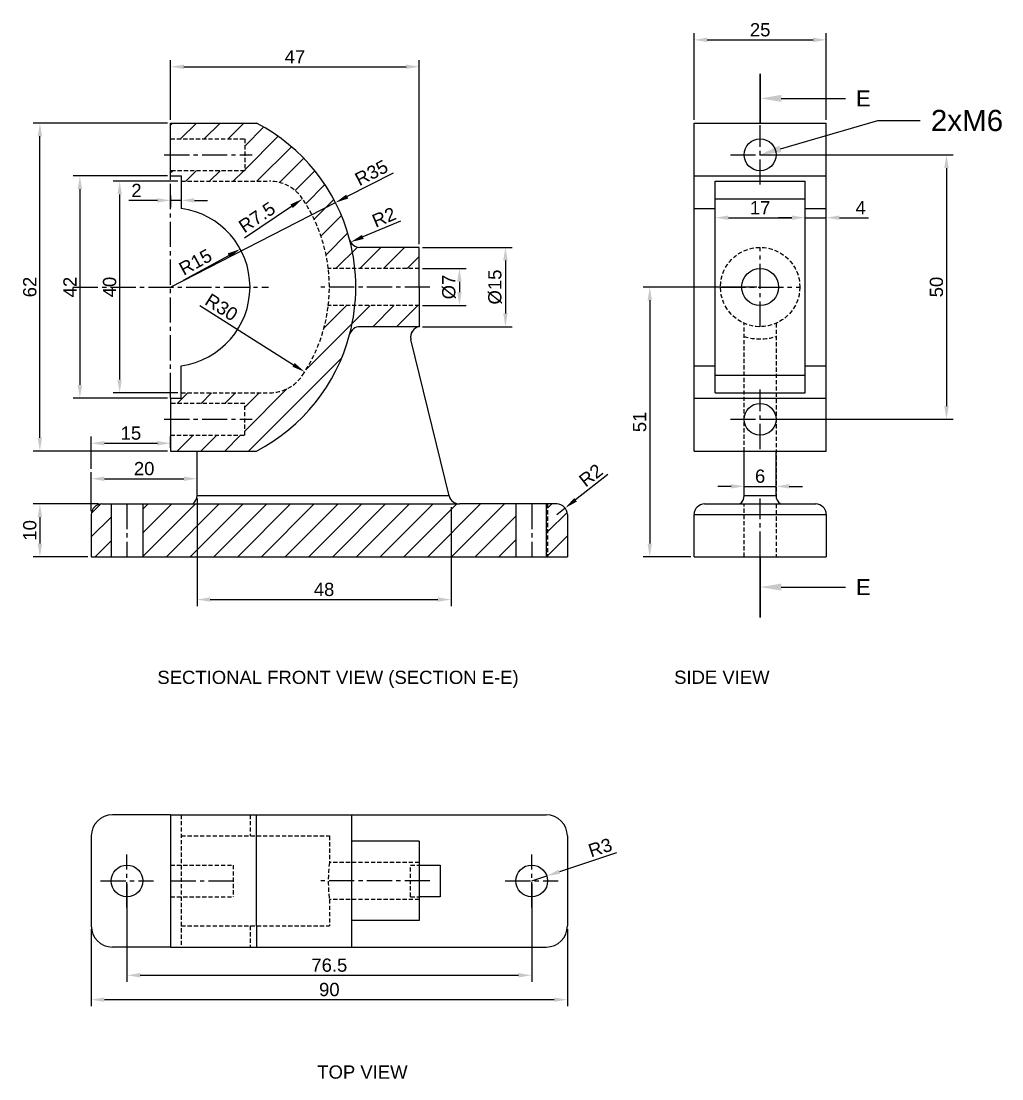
# Model space of a CAD drawing. Header units: millimetres. Extents: x 2282 to 2791, y 1362 to 1719.
# Drawn here: x 2291.2 to 2476.6, y 1362.4 to 1562.3 of the extents above; entities that cross this region are included whole.
import ezdxf
from ezdxf import colors
from ezdxf.entities.mleader import LeaderData, LeaderLine
from ezdxf.math import Vec2, Vec3

# ---------------------------------------------------------------- set-up
doc = ezdxf.new("R2010")
doc.units = ezdxf.units.MM
doc.header["$LTSCALE"] = 0.25
doc.linetypes.add('CENTER2', pattern=[28.575, 19.05, -3.175, 3.175, -3.175])
doc.linetypes.add('HIDDEN2', pattern=[4.7625, 3.175, -1.5875])
doc.styles.get("Standard").update_dxf_attribs({"font": 'arial.ttf'})
doc.dimstyles.new('ISO-25', dxfattribs={"dimtxt": 2.5, "dimasz": 2.5, "dimexe": 1.25, "dimexo": 0.625, "dimtad": 1, "dimdsep": 46, "dimtxsty": 'Standard', "dimcen": 2.5, "dimclrd": 3, "dimclre": 3, "dimclrt": 3, "dimadec": 0, "dimazin": 0, "dimtfac": 1, "dimtmove": 0, "dimatfit": 3, "dimfxl": 1, "dimarcsym": 0})

# ---------------------------------------------------------------- blocks, each defined once
blk = doc.blocks.new('*D35')
at = {"color": 3, "lineweight": -2, "transparency": 16777216}
for p, q in [((2324.46, 1472.08), (2324.46, 1451.72)), ((2372.46, 1470.42), (2372.46, 1451.72)), ((2326.96, 1452.97), (2369.96, 1452.97))]:
    blk.add_line(p, q, dxfattribs=at)
at = {"color": 3, "transparency": 16777216}
for points in [[(2326.96, 1453.39), (2326.96, 1452.55), (2324.46, 1452.97)], [(2369.96, 1453.39), (2369.96, 1452.55), (2372.46, 1452.97)]]:
    blk.add_solid(points, dxfattribs=at)
at = {"layer": 'Defpoints', "color": 0, "transparency": 16777216}
for p in [(2324.46, 1472.71), (2372.46, 1471.05), (2372.46, 1452.97)]:
    blk.add_point(p, dxfattribs=at)
at = {"color": 3, "transparency": 16777216, "insert": (2348.46, 1454.87), "char_height": 2.5, "attachment_point": 5}
blk.add_mtext('48', dxfattribs=at)
blk = doc.blocks.new('*D36')
at = {"color": 3, "lineweight": -2, "transparency": 16777216}
for p, q in [((2318.84, 1543.05), (2293.5, 1543.05)), ((2294.75, 1483.55), (2294.75, 1540.55)), ((2318.84, 1481.05), (2293.5, 1481.05))]:
    blk.add_line(p, q, dxfattribs=at)
at = {"color": 3, "transparency": 16777216}
for points in [[(2294.33, 1540.55), (2295.17, 1540.55), (2294.75, 1543.05)], [(2294.33, 1483.55), (2295.17, 1483.55), (2294.75, 1481.05)]]:
    blk.add_solid(points, dxfattribs=at)
at = {"layer": 'Defpoints', "color": 0, "transparency": 16777216}
for p in [(2294.75, 1543.05), (2319.46, 1543.05), (2319.46, 1481.05)]:
    blk.add_point(p, dxfattribs=at)
at = {"color": 3, "transparency": 16777216, "insert": (2292.85, 1512.05), "char_height": 2.5, "attachment_point": 5, "rotation": 90}
blk.add_mtext('62', dxfattribs=at)
blk = doc.blocks.new('*D37')
at = {"color": 3, "lineweight": -2, "transparency": 16777216}
for p, q in [((2318.84, 1533.05), (2301.06, 1533.05)), ((2302.31, 1530.55), (2302.31, 1493.55)), ((2318.84, 1491.05), (2301.06, 1491.05))]:
    blk.add_line(p, q, dxfattribs=at)
at = {"color": 3, "transparency": 16777216}
for points in [[(2301.89, 1530.55), (2302.73, 1530.55), (2302.31, 1533.05)], [(2301.89, 1493.55), (2302.73, 1493.55), (2302.31, 1491.05)]]:
    blk.add_solid(points, dxfattribs=at)
at = {"layer": 'Defpoints', "color": 0, "transparency": 16777216}
for p in [(2319.46, 1533.05), (2302.31, 1491.05), (2319.46, 1491.05)]:
    blk.add_point(p, dxfattribs=at)
at = {"color": 3, "transparency": 16777216, "insert": (2300.43, 1512.05), "char_height": 2.5, "attachment_point": 5, "rotation": 90}
blk.add_mtext('42', dxfattribs=at)
blk = doc.blocks.new('*D38')
at = {"color": 3, "lineweight": -2, "transparency": 16777216}
for p, q in [((2320.84, 1532.05), (2308.58, 1532.05)), ((2309.83, 1494.55), (2309.83, 1529.55)), ((2320.84, 1492.05), (2308.58, 1492.05))]:
    blk.add_line(p, q, dxfattribs=at)
at = {"color": 3, "transparency": 16777216}
for points in [[(2309.41, 1529.55), (2310.24, 1529.55), (2309.83, 1532.05)], [(2309.41, 1494.55), (2310.24, 1494.55), (2309.83, 1492.05)]]:
    blk.add_solid(points, dxfattribs=at)
at = {"layer": 'Defpoints', "color": 0, "transparency": 16777216}
for p in [(2309.83, 1532.05), (2321.46, 1532.05), (2321.46, 1492.05)]:
    blk.add_point(p, dxfattribs=at)
at = {"color": 3, "transparency": 16777216, "insert": (2307.93, 1512.05), "char_height": 2.5, "attachment_point": 5, "rotation": 90}
blk.add_mtext('40', dxfattribs=at)
blk = doc.blocks.new('*D39')
at = {"color": 3, "lineweight": -2, "transparency": 16777216}
for p, q in [((2316.96, 1528.43), (2311.56, 1528.43)), ((2319.46, 1529.36), (2319.46, 1527.18)), ((2321.46, 1528.43), (2319.46, 1528.43)), ((2321.46, 1529.36), (2321.46, 1527.18)), ((2323.96, 1528.43), (2326.46, 1528.43))]:
    blk.add_line(p, q, dxfattribs=at)
at = {"color": 3, "transparency": 16777216}
for points in [[(2316.96, 1528.85), (2316.96, 1528.02), (2319.46, 1528.43)], [(2323.96, 1528.85), (2323.96, 1528.02), (2321.46, 1528.43)]]:
    blk.add_solid(points, dxfattribs=at)
at = {"layer": 'Defpoints', "color": 0, "transparency": 16777216}
for p in [(2319.46, 1529.98), (2321.46, 1529.98), (2319.46, 1528.43)]:
    blk.add_point(p, dxfattribs=at)
at = {"color": 3, "transparency": 16777216, "insert": (2313.01, 1530.31), "char_height": 2.5, "attachment_point": 5}
blk.add_mtext('2', dxfattribs=at)
blk = doc.blocks.new('*D40')
at = {"color": 3, "lineweight": -2, "transparency": 16777216}
blk.add_line((2321.89, 1513.37), (2330.44, 1518.03), dxfattribs=at)
at = {"color": 3, "transparency": 16777216}
blk.add_solid([(2330.24, 1518.4), (2330.64, 1517.67), (2332.63, 1519.23)], dxfattribs=at)
at = {"layer": 'Defpoints', "color": 0, "transparency": 16777216}
for p in [(2332.63, 1519.23), (2319.46, 1512.05)]:
    blk.add_point(p, dxfattribs=at)
at = {"color": 3, "transparency": 16777216, "insert": (2324.15, 1516.77), "char_height": 2.5, "attachment_point": 5, "rotation": 28.6029}
blk.add_mtext('R15', dxfattribs=at)
blk = doc.blocks.new('*D41')
at = {"color": 3, "lineweight": -2, "transparency": 16777216}
blk.add_line((2325, 1508.54), (2342.7, 1497.34), dxfattribs=at)
at = {"color": 3, "transparency": 16777216}
blk.add_solid([(2342.92, 1497.69), (2342.48, 1496.99), (2344.81, 1496)], dxfattribs=at)
at = {"layer": 'Defpoints', "color": 0, "transparency": 16777216}
for p in [(2319.46, 1512.05), (2344.81, 1496)]:
    blk.add_point(p, dxfattribs=at)
at = {"color": 3, "transparency": 16777216, "insert": (2329.07, 1508.22), "char_height": 2.5, "attachment_point": 5, "rotation": 327.6612}
blk.add_mtext('R30', dxfattribs=at)
blk = doc.blocks.new('*D42')
at = {"color": 3, "lineweight": -2, "transparency": 16777216}
blk.add_line((2333.42, 1521.37), (2342.33, 1527.33), dxfattribs=at)
at = {"color": 3, "transparency": 16777216}
blk.add_solid([(2342.1, 1527.67), (2342.56, 1526.98), (2344.41, 1528.72)], dxfattribs=at)
at = {"layer": 'Defpoints', "color": 0, "transparency": 16777216}
for p in [(2344.41, 1528.72), (2338.17, 1524.55)]:
    blk.add_point(p, dxfattribs=at)
at = {"color": 3, "transparency": 16777216, "insert": (2335.78, 1525.23), "char_height": 2.5, "attachment_point": 5, "rotation": 33.7601}
blk.add_mtext('R7.5', dxfattribs=at)
blk = doc.blocks.new('*D43')
at = {"color": 3, "lineweight": -2, "transparency": 16777216}
for p, q in [((2361.51, 1533.6), (2352.84, 1529.15)), ((2319.46, 1512.05), (2350.61, 1528.01))]:
    blk.add_line(p, q, dxfattribs=at)
at = {"color": 3, "transparency": 16777216}
blk.add_solid([(2352.65, 1529.52), (2353.03, 1528.78), (2350.61, 1528.01)], dxfattribs=at)
at = {"layer": 'Defpoints', "color": 0, "transparency": 16777216}
for p in [(2350.61, 1528.01), (2319.46, 1512.05)]:
    blk.add_point(p, dxfattribs=at)
at = {"color": 3, "transparency": 16777216, "insert": (2357.42, 1533.64), "char_height": 2.5, "attachment_point": 5, "rotation": 27.135}
blk.add_mtext('R35', dxfattribs=at)
blk = doc.blocks.new('*D44')
at = {"color": 3, "lineweight": -2, "transparency": 16777216}
blk.add_line((2362.94, 1524.53), (2355.8, 1521.52), dxfattribs=at)
at = {"color": 3, "transparency": 16777216}
blk.add_solid([(2355.63, 1521.91), (2355.96, 1521.14), (2353.49, 1520.55)], dxfattribs=at)
at = {"layer": 'Defpoints', "color": 0, "transparency": 16777216}
for p in [(2353.49, 1520.55), (2355.33, 1521.33)]:
    blk.add_point(p, dxfattribs=at)
at = {"color": 3, "transparency": 16777216, "insert": (2359.79, 1525.25), "char_height": 2.5, "attachment_point": 5, "rotation": 22.8487}
blk.add_mtext('R2', dxfattribs=at)
blk = doc.blocks.new('*D47')
at = {"color": 3, "lineweight": -2, "transparency": 16777216}
for p, q in [((2304.46, 1469.67), (2304.46, 1477.06)), ((2306.96, 1475.81), (2321.96, 1475.81)), ((2324.46, 1473.29), (2324.46, 1477.06))]:
    blk.add_line(p, q, dxfattribs=at)
at = {"color": 3, "transparency": 16777216}
for points in [[(2306.96, 1476.22), (2306.96, 1475.39), (2304.46, 1475.81)], [(2321.96, 1476.22), (2321.96, 1475.39), (2324.46, 1475.81)]]:
    blk.add_solid(points, dxfattribs=at)
at = {"layer": 'Defpoints', "color": 0, "transparency": 16777216}
for p in [(2324.46, 1475.81), (2324.46, 1472.67), (2304.46, 1469.05)]:
    blk.add_point(p, dxfattribs=at)
at = {"color": 3, "transparency": 16777216, "insert": (2314.46, 1477.71), "char_height": 2.5, "attachment_point": 5}
blk.add_mtext('20', dxfattribs=at)
blk = doc.blocks.new('*D48')
at = {"color": 3, "lineweight": -2, "transparency": 16777216}
for p, q in [((2304.46, 1477.68), (2304.46, 1483.77)), ((2319.46, 1481.67), (2319.46, 1483.77)), ((2306.96, 1482.52), (2316.96, 1482.52))]:
    blk.add_line(p, q, dxfattribs=at)
at = {"color": 3, "transparency": 16777216}
for points in [[(2306.96, 1482.94), (2306.96, 1482.1), (2304.46, 1482.52)], [(2316.96, 1482.94), (2316.96, 1482.1), (2319.46, 1482.52)]]:
    blk.add_solid(points, dxfattribs=at)
at = {"layer": 'Defpoints', "color": 0, "transparency": 16777216}
for p in [(2319.46, 1482.52), (2319.46, 1481.05), (2304.46, 1477.06)]:
    blk.add_point(p, dxfattribs=at)
at = {"color": 3, "transparency": 16777216, "insert": (2311.96, 1484.42), "char_height": 2.5, "attachment_point": 5}
blk.add_mtext('15', dxfattribs=at)
blk = doc.blocks.new('*D49')
at = {"color": 3, "lineweight": -2, "transparency": 16777216}
for p, q in [((2425.39, 1474.37), (2422.89, 1474.37)), ((2427.89, 1475), (2427.89, 1475.62)), ((2427.89, 1474.37), (2433.89, 1474.37)), ((2433.89, 1475), (2433.89, 1475.62)), ((2436.39, 1474.37), (2438.89, 1474.37))]:
    blk.add_line(p, q, dxfattribs=at)
at = {"color": 3, "transparency": 16777216}
for points in [[(2425.39, 1474.79), (2425.39, 1473.96), (2427.89, 1474.37)], [(2436.39, 1474.79), (2436.39, 1473.96), (2433.89, 1474.37)]]:
    blk.add_solid(points, dxfattribs=at)
at = {"layer": 'Defpoints', "color": 0, "transparency": 16777216}
for p in [(2427.89, 1474.37), (2433.89, 1474.37), (2433.89, 1474.37)]:
    blk.add_point(p, dxfattribs=at)
at = {"color": 3, "transparency": 16777216, "insert": (2430.89, 1476.28), "char_height": 2.5, "attachment_point": 5}
blk.add_mtext('6', dxfattribs=at)
blk = doc.blocks.new('*D50')
at = {"color": 3, "lineweight": -2, "transparency": 16777216}
for p, q in [((2431.52, 1537.05), (2467.37, 1537.05)), ((2466.12, 1534.55), (2466.12, 1489.55)), ((2431.52, 1487.05), (2467.37, 1487.05))]:
    blk.add_line(p, q, dxfattribs=at)
at = {"color": 3, "transparency": 16777216}
for points in [[(2465.7, 1534.55), (2466.53, 1534.55), (2466.12, 1537.05)], [(2465.7, 1489.55), (2466.53, 1489.55), (2466.12, 1487.05)]]:
    blk.add_solid(points, dxfattribs=at)
at = {"layer": 'Defpoints', "color": 0, "transparency": 16777216}
for p in [(2430.89, 1537.05), (2430.89, 1487.05), (2466.12, 1487.05)]:
    blk.add_point(p, dxfattribs=at)
at = {"color": 3, "transparency": 16777216, "insert": (2464.22, 1512.05), "char_height": 2.5, "attachment_point": 5, "rotation": 90}
blk.add_mtext('50', dxfattribs=at)
blk = doc.blocks.new('*D51')
at = {"color": 3, "lineweight": -2, "transparency": 16777216}
for p, q in [((2305.84, 1471.05), (2293.5, 1471.05)), ((2294.75, 1468.55), (2294.75, 1463.55)), ((2303.84, 1461.05), (2293.5, 1461.05))]:
    blk.add_line(p, q, dxfattribs=at)
at = {"color": 3, "transparency": 16777216}
for points in [[(2294.33, 1468.55), (2295.17, 1468.55), (2294.75, 1471.05)], [(2294.33, 1463.55), (2295.17, 1463.55), (2294.75, 1461.05)]]:
    blk.add_solid(points, dxfattribs=at)
at = {"layer": 'Defpoints', "color": 0, "transparency": 16777216}
for p in [(2306.46, 1471.05), (2294.75, 1461.05), (2304.46, 1461.05)]:
    blk.add_point(p, dxfattribs=at)
at = {"color": 3, "transparency": 16777216, "insert": (2292.85, 1466.05), "char_height": 2.5, "attachment_point": 5, "rotation": 90}
blk.add_mtext('10', dxfattribs=at)
blk = doc.blocks.new('*D52')
at = {"color": 3, "lineweight": -2, "transparency": 16777216}
for p, q in [((2402.11, 1476.6), (2396.01, 1471.82)), ((2392.46, 1469.05), (2394.04, 1470.28))]:
    blk.add_line(p, q, dxfattribs=at)
at = {"color": 3, "transparency": 16777216}
blk.add_solid([(2395.75, 1472.15), (2396.26, 1471.5), (2394.04, 1470.28)], dxfattribs=at)
at = {"layer": 'Defpoints', "color": 0, "transparency": 16777216}
for p in [(2394.04, 1470.28), (2392.46, 1469.05)]:
    blk.add_point(p, dxfattribs=at)
at = {"color": 3, "transparency": 16777216, "insert": (2398.89, 1476.46), "char_height": 2.5, "attachment_point": 5, "rotation": 38.0586}
blk.add_mtext('R2', dxfattribs=at)
blk = doc.blocks.new('*D53')
at = {"color": 3, "lineweight": -2, "transparency": 16777216}
for p, q in [((2430.27, 1512.05), (2408.78, 1512.05)), ((2410.03, 1509.55), (2410.03, 1463.55)), ((2417.77, 1461.05), (2408.78, 1461.05))]:
    blk.add_line(p, q, dxfattribs=at)
at = {"color": 3, "transparency": 16777216}
for points in [[(2409.61, 1509.55), (2410.44, 1509.55), (2410.03, 1512.05)], [(2409.61, 1463.55), (2410.44, 1463.55), (2410.03, 1461.05)]]:
    blk.add_solid(points, dxfattribs=at)
at = {"layer": 'Defpoints', "color": 0, "transparency": 16777216}
for p in [(2430.89, 1512.05), (2410.03, 1461.05), (2418.39, 1461.05)]:
    blk.add_point(p, dxfattribs=at)
at = {"color": 3, "transparency": 16777216, "insert": (2408.13, 1486.55), "char_height": 2.5, "attachment_point": 5, "rotation": 90}
blk.add_mtext('51', dxfattribs=at)
blk = doc.blocks.new('*D54')
at = {"color": 3, "lineweight": -2, "transparency": 16777216}
for p, q in [((2367.09, 1515.55), (2375.3, 1515.55)), ((2374.05, 1513.05), (2374.05, 1511.05)), ((2367.09, 1508.55), (2375.3, 1508.55))]:
    blk.add_line(p, q, dxfattribs=at)
at = {"color": 3, "transparency": 16777216}
for points in [[(2373.63, 1513.05), (2374.46, 1513.05), (2374.05, 1515.55)], [(2373.63, 1511.05), (2374.46, 1511.05), (2374.05, 1508.55)]]:
    blk.add_solid(points, dxfattribs=at)
at = {"layer": 'Defpoints', "color": 0, "transparency": 16777216}
for p in [(2366.46, 1515.55), (2366.46, 1508.55), (2374.05, 1508.55)]:
    blk.add_point(p, dxfattribs=at)
at = {"color": 3, "transparency": 16777216, "insert": (2372.08, 1512.05), "char_height": 2.5, "attachment_point": 5, "rotation": 90}
blk.add_mtext('%%C7', dxfattribs=at)
blk = doc.blocks.new('*D55')
at = {"color": 3, "lineweight": -2, "transparency": 16777216}
for p, q in [((2367.09, 1519.55), (2384, 1519.55)), ((2382.75, 1517.05), (2382.75, 1507.05)), ((2367.1, 1504.55), (2384, 1504.55))]:
    blk.add_line(p, q, dxfattribs=at)
at = {"color": 3, "transparency": 16777216}
for points in [[(2382.33, 1517.05), (2383.17, 1517.05), (2382.75, 1519.55)], [(2382.33, 1507.05), (2383.17, 1507.05), (2382.75, 1504.55)]]:
    blk.add_solid(points, dxfattribs=at)
at = {"layer": 'Defpoints', "color": 0, "transparency": 16777216}
for p in [(2366.46, 1519.55), (2366.47, 1504.55), (2382.75, 1504.55)]:
    blk.add_point(p, dxfattribs=at)
at = {"color": 3, "transparency": 16777216, "insert": (2380.78, 1512.05), "char_height": 2.5, "attachment_point": 5, "rotation": 90}
blk.add_mtext('%%C15', dxfattribs=at)
blk = doc.blocks.new('*D56')
at = {"color": 3, "lineweight": -2, "transparency": 16777216}
for p, q in [((2422.39, 1525.3), (2422.39, 1526.41)), ((2439.39, 1525.3), (2439.39, 1526.41)), ((2424.89, 1525.16), (2436.89, 1525.16))]:
    blk.add_line(p, q, dxfattribs=at)
at = {"color": 3, "transparency": 16777216}
for points in [[(2424.89, 1525.58), (2424.89, 1524.74), (2422.39, 1525.16)], [(2436.89, 1525.58), (2436.89, 1524.74), (2439.39, 1525.16)]]:
    blk.add_solid(points, dxfattribs=at)
at = {"layer": 'Defpoints', "color": 0, "transparency": 16777216}
for p in [(2422.39, 1524.68), (2439.39, 1525.16), (2439.39, 1524.68)]:
    blk.add_point(p, dxfattribs=at)
at = {"color": 3, "transparency": 16777216, "insert": (2430.89, 1527.04), "char_height": 2.5, "attachment_point": 5}
blk.add_mtext('17', dxfattribs=at)
blk = doc.blocks.new('*D58')
at = {"color": 3, "lineweight": -2, "transparency": 16777216}
for p, q in [((2439.39, 1525.79), (2439.39, 1526.41)), ((2443.39, 1525.79), (2443.39, 1526.41)), ((2436.89, 1525.16), (2434.39, 1525.16)), ((2439.39, 1525.16), (2443.39, 1525.16)), ((2445.89, 1525.16), (2451.37, 1525.16))]:
    blk.add_line(p, q, dxfattribs=at)
at = {"color": 3, "transparency": 16777216}
for points in [[(2436.89, 1525.58), (2436.89, 1524.74), (2439.39, 1525.16)], [(2445.89, 1525.58), (2445.89, 1524.74), (2443.39, 1525.16)]]:
    blk.add_solid(points, dxfattribs=at)
at = {"layer": 'Defpoints', "color": 0, "transparency": 16777216}
for p in [(2439.39, 1525.16), (2443.39, 1525.16), (2443.39, 1525.16)]:
    blk.add_point(p, dxfattribs=at)
at = {"color": 3, "transparency": 16777216, "insert": (2449.88, 1527.04), "char_height": 2.5, "attachment_point": 5}
blk.add_mtext('4', dxfattribs=at)
blk = doc.blocks.new('*D59')
at = {"color": 3, "lineweight": -2, "transparency": 16777216}
for p, q in [((2418.39, 1543.67), (2418.39, 1560.02)), ((2443.39, 1543.67), (2443.39, 1560.02)), ((2420.89, 1558.77), (2440.89, 1558.77))]:
    blk.add_line(p, q, dxfattribs=at)
at = {"color": 3, "transparency": 16777216}
for points in [[(2420.89, 1559.19), (2420.89, 1558.36), (2418.39, 1558.77)], [(2440.89, 1559.19), (2440.89, 1558.36), (2443.39, 1558.77)]]:
    blk.add_solid(points, dxfattribs=at)
at = {"layer": 'Defpoints', "color": 0, "transparency": 16777216}
for p in [(2443.39, 1558.77), (2418.39, 1543.05), (2443.39, 1543.05)]:
    blk.add_point(p, dxfattribs=at)
at = {"color": 3, "transparency": 16777216, "insert": (2430.89, 1560.67), "char_height": 2.5, "attachment_point": 5}
blk.add_mtext('25', dxfattribs=at)
blk = doc.blocks.new('*D60')
at = {"color": 3, "lineweight": -2, "transparency": 16777216}
for p, q in [((2319.46, 1543.67), (2319.46, 1554.94)), ((2321.96, 1553.69), (2363.96, 1553.69)), ((2366.46, 1520.17), (2366.46, 1554.94))]:
    blk.add_line(p, q, dxfattribs=at)
at = {"color": 3, "transparency": 16777216}
for points in [[(2321.96, 1554.11), (2321.96, 1553.28), (2319.46, 1553.69)], [(2363.96, 1554.11), (2363.96, 1553.28), (2366.46, 1553.69)]]:
    blk.add_solid(points, dxfattribs=at)
at = {"layer": 'Defpoints', "color": 0, "transparency": 16777216}
for p in [(2366.46, 1553.69), (2319.46, 1543.05), (2366.46, 1519.55)]:
    blk.add_point(p, dxfattribs=at)
at = {"color": 3, "transparency": 16777216, "insert": (2342.96, 1555.57), "char_height": 2.5, "attachment_point": 5}
blk.add_mtext('47', dxfattribs=at)
blk = doc.blocks.new('*D61')
at = {"color": 3, "lineweight": -2, "transparency": 16777216}
for p, q in [((2403.76, 1405.09), (2392.94, 1401.5)), ((2387.71, 1399.77), (2390.56, 1400.72))]:
    blk.add_line(p, q, dxfattribs=at)
at = {"color": 3, "transparency": 16777216}
blk.add_solid([(2392.8, 1401.9), (2393.07, 1401.11), (2390.56, 1400.72)], dxfattribs=at)
at = {"layer": 'Defpoints', "color": 0, "transparency": 16777216}
for p in [(2387.71, 1399.77), (2390.56, 1400.72)]:
    blk.add_point(p, dxfattribs=at)
at = {"color": 3, "transparency": 16777216, "insert": (2400.66, 1406.07), "char_height": 2.5, "attachment_point": 5, "rotation": 18.3329}
blk.add_mtext('R3', dxfattribs=at)
blk = doc.blocks.new('*D62')
at = {"color": 3, "lineweight": -2, "transparency": 16777216}
for p, q in [((2304.46, 1390.65), (2304.46, 1376.08)), ((2394.46, 1390.65), (2394.46, 1376.08)), ((2306.96, 1377.33), (2391.96, 1377.33))]:
    blk.add_line(p, q, dxfattribs=at)
at = {"color": 3, "transparency": 16777216}
for points in [[(2306.96, 1377.74), (2306.96, 1376.91), (2304.46, 1377.33)], [(2391.96, 1377.74), (2391.96, 1376.91), (2394.46, 1377.33)]]:
    blk.add_solid(points, dxfattribs=at)
at = {"layer": 'Defpoints', "color": 0, "transparency": 16777216}
for p in [(2304.46, 1391.27), (2394.46, 1391.27), (2394.46, 1377.33)]:
    blk.add_point(p, dxfattribs=at)
at = {"color": 3, "transparency": 16777216, "insert": (2349.46, 1379.23), "char_height": 2.5, "attachment_point": 5}
blk.add_mtext('90', dxfattribs=at)
blk = doc.blocks.new('*D63')
at = {"color": 3, "lineweight": -2, "transparency": 16777216}
for p, q in [((2311.21, 1399.15), (2311.21, 1380.69)), ((2387.71, 1399.15), (2387.71, 1380.69)), ((2313.71, 1381.94), (2385.21, 1381.94))]:
    blk.add_line(p, q, dxfattribs=at)
at = {"color": 3, "transparency": 16777216}
for points in [[(2313.71, 1382.36), (2313.71, 1381.52), (2311.21, 1381.94)], [(2385.21, 1382.36), (2385.21, 1381.52), (2387.71, 1381.94)]]:
    blk.add_solid(points, dxfattribs=at)
at = {"layer": 'Defpoints', "color": 0, "transparency": 16777216}
for p in [(2311.21, 1399.77), (2387.71, 1399.77), (2387.71, 1381.94)]:
    blk.add_point(p, dxfattribs=at)
at = {"color": 3, "transparency": 16777216, "insert": (2349.46, 1383.84), "char_height": 2.5, "attachment_point": 5}
blk.add_mtext('76.5', dxfattribs=at)

msp = doc.modelspace()

# ---------------------------------------------------------------- hatches: boundary and pattern name
h = msp.add_hatch()
h.set_pattern_fill('ANSI31', color=3)
h.paths.add_polyline_path([(2335.713, 1543.049), (2319.465, 1543.049), (2319.465, 1540.049), (2333.465, 1540.049), (2333.465, 1534.049), (2319.465, 1534.049), (2319.465, 1533.049), (2321.465, 1533.049), (2321.465, 1532.049), (2338.173, 1532.049, -0.2504917), (2344.409, 1528.716, -0.1185756), (2349.26, 1515.549), (2354.289, 1515.549, 0.0398955), (2353.291, 1521.036, 0.2101035)])
h.paths.add_polyline_path([(2366.465, 1519.549), (2355.224, 1519.549, -0.3400495), (2353.291, 1521.036, -0.0398955), (2354.289, 1515.549), (2366.465, 1515.549)])
h.paths.add_polyline_path([(2366.465, 1508.549), (2354.289, 1508.549, -0.0398955), (2353.291, 1503.063, -0.3400495), (2355.224, 1504.549), (2366.473, 1504.549, -0.0222443), (2366.465, 1504.727)])
h.paths.add_polyline_path([(2354.289, 1508.549), (2349.26, 1508.549, -0.1185756), (2344.409, 1495.382, -0.2504917), (2338.173, 1492.049), (2321.465, 1492.049), (2321.465, 1491.049), (2319.465, 1491.049), (2319.465, 1490.049), (2333.465, 1490.049), (2333.465, 1484.049), (2319.465, 1484.049), (2319.465, 1481.049), (2335.713, 1481.049, 0.2101035), (2353.291, 1503.063, 0.0398955)])
h = msp.add_hatch()
h.set_pattern_fill('ANSI31', color=3)
h.paths.add_polyline_path([(2308.215, 1471.049), (2306.465, 1471.049, 0.4142136), (2304.465, 1469.049), (2304.465, 1461.049), (2308.215, 1461.049)])
h.paths.add_polyline_path([(2384.715, 1471.049), (2371.76, 1471.049), (2323.643, 1471.049), (2314.215, 1471.049), (2314.215, 1461.049), (2384.715, 1461.049)])
h.paths.add_polyline_path([(2394.465, 1469.049, 0.4142136), (2392.465, 1471.049), (2390.715, 1471.049), (2390.715, 1461.049), (2394.465, 1461.049)])

# ---------------------------------------------------------------- linework, layer by layer
at = {"color": 6, "lineweight": 30}
for p, q in [((2430.892, 1543.049), (2430.892, 1552.376)), ((2430.892, 1461.049), (2430.892, 1449.598))]:
    msp.add_line(p, q, dxfattribs=at)
for p, q in [((2319.465, 1543.049), (2335.713, 1543.049)), ((2319.465, 1533.049), (2319.465, 1543.049)), ((2418.392, 1543.049), (2443.392, 1543.049)), ((2418.392, 1481.049), (2418.392, 1543.049)), ((2443.392, 1481.049), (2443.392, 1543.049)), ((2319.465, 1533.049), (2321.465, 1533.049)), ((2321.465, 1533.049), (2321.465, 1526.915)), ((2418.392, 1533.049), (2443.392, 1533.049)), ((2422.392, 1532.049), (2439.392, 1532.049)), ((2422.392, 1492.049), (2422.392, 1532.049)), ((2439.392, 1492.049), (2439.392, 1532.049)), ((2422.392, 1528.716), (2439.392, 1528.716)), ((2418.392, 1526.915), (2422.392, 1526.915)), ((2439.392, 1526.915), (2443.392, 1526.915)), ((2366.465, 1519.549), (2355.224, 1519.549)), ((2366.465, 1512.049), (2366.465, 1519.549)), ((2366.465, 1512.049), (2366.465, 1504.727)), ((2366.465, 1504.549), (2355.224, 1504.549)), ((2372.092, 1472.574), (2364.875, 1502.106)), ((2321.465, 1491.049), (2321.465, 1497.183)), ((2418.392, 1497.183), (2422.392, 1497.183)), ((2439.392, 1497.183), (2443.392, 1497.183)), ((2422.392, 1495.382), (2439.392, 1495.382)), ((2422.392, 1492.049), (2439.392, 1492.049)), ((2319.465, 1491.049), (2321.465, 1491.049)), ((2319.465, 1491.049), (2319.465, 1481.049)), ((2418.392, 1491.049), (2443.392, 1491.049)), ((2319.465, 1481.049), (2335.713, 1481.049)), ((2324.465, 1472.665), (2324.465, 1481.049)), ((2418.392, 1481.049), (2443.392, 1481.049)), ((2427.892, 1472.665), (2427.892, 1481.049)), ((2433.892, 1472.665), (2433.892, 1481.049)), ((2324.465, 1472.665), (2372.07, 1472.665)), ((2427.892, 1472.665), (2433.892, 1472.665)), ((2306.465, 1471.049), (2323.643, 1471.049)), ((2323.643, 1471.049), (2374.035, 1471.049)), ((2392.465, 1471.049), (2374.035, 1471.049)), ((2420.392, 1471.049), (2441.392, 1471.049)), ((2304.465, 1469.049), (2304.465, 1461.049)), ((2394.465, 1469.049), (2394.465, 1461.049)), ((2418.392, 1461.049), (2418.392, 1469.049)), ((2418.392, 1469.049), (2443.392, 1469.049)), ((2443.392, 1469.049), (2443.392, 1461.049)), ((2304.465, 1461.049), (2394.465, 1461.049)), ((2324.465, 1461.049), (2372.465, 1461.049)), ((2418.392, 1461.049), (2443.392, 1461.049)), ((2319.465, 1412.274), (2308.465, 1412.274)), ((2319.465, 1412.274), (2319.465, 1387.274)), ((2319.465, 1412.274), (2366.465, 1412.274)), ((2335.713, 1408.274), (2335.713, 1412.274)), ((2353.652, 1412.274), (2353.652, 1387.274)), ((2366.465, 1412.274), (2390.465, 1412.274)), ((2304.465, 1408.274), (2304.465, 1391.274)), ((2335.713, 1391.274), (2335.713, 1408.274)), ((2394.465, 1408.274), (2394.465, 1391.274)), ((2366.465, 1407.274), (2353.652, 1407.274)), ((2366.465, 1407.274), (2366.465, 1392.274)), ((2366.465, 1402.774), (2370.433, 1402.774)), ((2370.433, 1402.774), (2370.433, 1396.774)), ((2370.433, 1396.774), (2366.465, 1396.774)), ((2366.465, 1392.274), (2353.652, 1392.274)), ((2335.713, 1391.274), (2335.713, 1387.274)), ((2319.465, 1387.274), (2308.465, 1387.274)), ((2319.465, 1387.274), (2366.465, 1387.274)), ((2366.465, 1387.274), (2390.465, 1387.274))]:
    msp.add_line(p, q)
at = {"linetype": 'CENTER2'}
for p, q in [((2430.892, 1531.424), (2430.892, 1542.674)), ((2318.253, 1537.049), (2334.85, 1537.049)), ((2425.267, 1537.049), (2436.517, 1537.049)), ((2319.465, 1491.049), (2319.465, 1533.049)), ((2430.892, 1504.549), (2430.892, 1519.549)), ((2300.965, 1512.049), (2337.965, 1512.049)), ((2368.465, 1512.049), (2347.465, 1512.049)), ((2423.392, 1512.049), (2438.392, 1512.049)), ((2430.892, 1481.424), (2430.892, 1492.674)), ((2318.253, 1487.049), (2334.85, 1487.049)), ((2425.267, 1487.049), (2436.517, 1487.049)), ((2430.892, 1461.049), (2430.892, 1472.061)), ((2311.215, 1471.049), (2311.215, 1461.049)), ((2387.715, 1471.049), (2387.715, 1461.049)), ((2311.215, 1394.774), (2311.215, 1404.774)), ((2387.715, 1394.774), (2387.715, 1404.774)), ((2306.215, 1399.774), (2316.215, 1399.774)), ((2319.465, 1399.774), (2331.277, 1399.774)), ((2368.465, 1399.774), (2347.465, 1399.774)), ((2382.715, 1399.774), (2392.715, 1399.774))]:
    msp.add_line(p, q, dxfattribs=at)
at = {"linetype": 'HIDDEN2'}
for p, q in [((2319.465, 1540.049), (2333.465, 1540.049)), ((2333.465, 1540.049), (2333.465, 1534.049)), ((2333.465, 1534.049), (2319.465, 1534.049)), ((2321.465, 1532.049), (2338.173, 1532.049)), ((2366.465, 1515.549), (2349.26, 1515.549)), ((2366.465, 1508.549), (2349.26, 1508.549)), ((2427.892, 1472.665), (2427.892, 1505.175)), ((2433.892, 1505.175), (2433.892, 1472.665)), ((2321.465, 1492.049), (2338.173, 1492.049)), ((2333.465, 1490.049), (2319.465, 1490.049)), ((2333.465, 1484.049), (2333.465, 1490.049)), ((2319.465, 1484.049), (2333.465, 1484.049)), ((2390.715, 1471.049), (2390.715, 1461.049)), ((2427.892, 1461.049), (2427.892, 1471.049)), ((2433.892, 1471.049), (2433.892, 1461.049)), ((2321.465, 1412.274), (2321.465, 1387.274)), ((2334.465, 1412.274), (2334.465, 1408.274)), ((2321.465, 1408.274), (2349.465, 1408.274)), ((2349.465, 1408.274), (2349.465, 1403.274)), ((2319.465, 1402.774), (2331.277, 1402.774)), ((2331.277, 1402.774), (2331.277, 1396.774)), ((2366.465, 1403.274), (2349.465, 1403.274)), ((2364.817, 1402.774), (2366.465, 1402.774)), ((2364.817, 1396.774), (2364.817, 1402.774)), ((2319.465, 1396.774), (2331.277, 1396.774)), ((2366.465, 1396.274), (2349.465, 1396.274)), ((2349.465, 1396.274), (2349.465, 1391.274)), ((2364.817, 1396.774), (2366.465, 1396.774)), ((2321.465, 1391.274), (2349.465, 1391.274)), ((2334.465, 1391.274), (2334.465, 1387.274))]:
    msp.add_line(p, q, dxfattribs=at)
at = {"linetype": 'Continuous'}
for p, q in [((2308.215, 1471.049), (2308.215, 1461.049)), ((2314.215, 1471.049), (2314.215, 1461.049)), ((2384.715, 1471.049), (2384.715, 1461.049)), ((2390.465, 1471.049), (2390.465, 1461.049))]:
    msp.add_line(p, q, dxfattribs=at)
for centre, radius in [((2430.892, 1537.049), 3), ((2430.892, 1512.049), 3.5), ((2430.892, 1487.049), 3), ((2311.215, 1399.774), 3), ((2387.715, 1399.774), 3)]:
    msp.add_circle(centre, radius)
at = {"linetype": 'HIDDEN2'}
msp.add_circle((2430.892, 1512.049), 7.5, dxfattribs=at)
for centre, radius, start, end in [((2319.465, 1512.049), 35, 14.87771, 62.33955), ((2319.465, 1512.049), 15, 277.66226, 82.33774), ((2355.224, 1521.549), 2, 194.87771, 270), ((2319.465, 1512.049), 35, 345.12229, 14.87771), ((2355.224, 1502.549), 2, 90, 165.12229), ((2366.817, 1502.58), 2, 99.92773, 190.15427), ((2366.817, 1502.58), 2, 99.92773, 193.73388), ((2368.465, 1504.727), 2, 180, 185.05753), ((2319.465, 1512.049), 35, 297.66045, 345.12229), ((2322.465, 1472.665), 2, 306.09537, 0), ((2374.035, 1473.049), 2, 193.73388, 270), ((2425.892, 1472.665), 2, 306.09537, 0), ((2435.892, 1472.665), 2, 180, 233.90463), ((2306.465, 1469.049), 2, 90, 180), ((2392.465, 1469.049), 2, 0, 90), ((2420.392, 1469.049), 2, 90, 180), ((2441.392, 1469.049), 2, 0, 90), ((2308.465, 1408.274), 4, 90, 180), ((2390.465, 1408.274), 4, 0, 90), ((2308.465, 1391.274), 4, 180, 270), ((2390.465, 1391.274), 4, 270, 0)]:
    msp.add_arc(centre, radius, start, end)
for centre, radius, start, end in [((2338.173, 1524.549), 7.5, 33.74899, 90), ((2319.465, 1512.049), 30, 6.69977, 33.74899), ((2319.465, 1512.049), 30, 353.30023, 6.69977), ((2319.465, 1512.049), 30, 326.25101, 353.30023), ((2430.892, 1512.049), 9.821, 252.21425, 287.78575), ((2338.173, 1499.549), 7.5, 270, 326.25101), ((2379.26, 1399.774), 30, 173.30023, 186.69977)]:
    msp.add_arc(centre, radius, start, end, dxfattribs=at)

# ---------------------------------------------------------------- texts
at = {"char_height": 2.5, "attachment_point": 1}
for s, width, heights, insert in [('{\\C3;SECTIONAL FRONT VIEW (SECTION E-E)}', 68.89844, [2.563], (2316.953, 1439.512)), ('{\\C3;SIDE VIEW}', 34.5331, [0], (2414.633, 1439.53)), ('{\\C3;TOP VIEW}', 19.99625, [0], (2347.181, 1364.894))]:
    msp.add_mtext_dynamic_manual_height_columns(s, width=width, gutter_width=12.5, heights=heights, dxfattribs=dict(at, insert=insert))

# ---------------------------------------------------------------- dimensions: what is measured, and where the dimension line sits
for base, p1, p2, picture, middle in [((2443.392, 1558.773), (2418.392, 1543.049), (2443.392, 1543.049), '*D59', (2430.892, 1560.674)), ((2366.465, 1553.693), (2319.465, 1543.049), (2366.465, 1519.549), '*D60', (2342.965, 1555.568)), ((2439.392, 1525.162), (2422.392, 1524.675), (2439.392, 1524.675), '*D56', (2430.892, 1527.042)), ((2319.465, 1482.519), (2304.465, 1477.055), (2319.465, 1481.049), '*D48', (2311.965, 1484.42)), ((2324.465, 1475.805), (2304.465, 1469.049), (2324.465, 1472.665), '*D47', (2314.465, 1477.707)), ((2372.465, 1452.972), (2324.465, 1472.709), (2372.465, 1471.049), '*D35', (2348.465, 1454.873)), ((2387.715, 1381.94), (2311.215, 1399.774), (2387.715, 1399.774), '*D63', (2349.465, 1383.841)), ((2394.465, 1377.328), (2304.465, 1391.274), (2394.465, 1391.274), '*D62', (2349.465, 1379.229))]:
    dim = msp.add_linear_dim(base=base, p1=p1, p2=p2, dimstyle='ISO-25')
    dim.commit()
    dim.dimension.update_dxf_attribs({"geometry": picture, "text_midpoint": middle})
for base, p1, p2, angle, picture, middle in [((2294.751, 1543.049), (2319.465, 1481.049), (2319.465, 1543.049), 90, '*D36', (2292.849, 1512.049)), ((2466.117, 1487.049), (2430.892, 1537.049), (2430.892, 1487.049), 90, '*D50', (2464.216, 1512.049)), ((2309.827, 1532.049), (2321.465, 1492.049), (2321.465, 1532.049), 90, '*D38', (2307.926, 1512.049)), ((2410.027, 1461.049), (2430.892, 1512.049), (2418.392, 1461.049), 90, '*D53', (2408.125, 1486.549)), ((2433.892, 1474.374), (2427.892, 1474.374), (2433.892, 1474.374), 180, '*D49', (2430.892, 1476.275)), ((2294.751, 1461.049), (2306.465, 1471.049), (2304.465, 1461.049), 90, '*D51', (2292.849, 1466.049))]:
    dim = msp.add_linear_dim(base=base, p1=p1, p2=p2, angle=angle, dimstyle='ISO-25')
    dim.commit()
    dim.dimension.update_dxf_attribs({"geometry": picture, "text_midpoint": middle})
for center, mpoint, picture, middle in [((2319.465, 1512.049), (2350.612, 1528.012), '*D43', (2357.417, 1533.637)), ((2392.465, 1469.049), (2394.04, 1470.282), '*D52', (2398.887, 1476.465))]:
    dim = msp.add_radius_dim(center=center, mpoint=mpoint, dimstyle='ISO-25')
    dim.commit()
    dim.dimension.update_dxf_attribs({"geometry": picture, "text_midpoint": middle})
dim = msp.add_linear_dim(base=(2302.311, 1491.049), p1=(2319.465, 1533.049), p2=(2319.465, 1491.049), angle=90, dimstyle='ISO-25')
dim.commit()
dim.dimension.update_dxf_attribs({"geometry": '*D37', "text_midpoint": (2302.311, 1512.049), "dimtype": 160})
for base, p1, p2, picture, middle in [((2319.465, 1528.432), (2321.465, 1529.982), (2319.465, 1529.982), '*D39', (2313.012, 1528.432)), ((2443.392, 1525.162), (2439.392, 1525.162), (2443.392, 1525.162), '*D58', (2449.881, 1525.162))]:
    dim = msp.add_linear_dim(base=base, p1=p1, p2=p2, dimstyle='ISO-25')
    dim.commit()
    dim.dimension.update_dxf_attribs({"geometry": picture, "text_midpoint": middle, "dimtype": 160})
for center, mpoint, picture, middle in [((2338.173, 1524.549), (2344.408, 1528.717), '*D42', (2336.838, 1523.656)), ((2355.334, 1521.328), (2353.491, 1520.551), '*D44', (2360.521, 1523.513)), ((2319.465, 1512.049), (2332.634, 1519.23), '*D40', (2325.065, 1515.103)), ((2319.465, 1512.049), (2344.812, 1496.001), '*D41', (2328.053, 1506.612)), ((2387.715, 1399.774), (2390.562, 1400.718), '*D61', (2401.256, 1404.261))]:
    dim = msp.add_radius_dim(center=center, mpoint=mpoint, dimstyle='ISO-25')
    dim.commit()
    dim.dimension.update_dxf_attribs({"geometry": picture, "text_midpoint": middle, "dimtype": 164})
for base, p1, p2, text, picture, middle in [((2382.749, 1504.55), (2366.465, 1519.549), (2366.473, 1504.55), '%%C<>', '*D55', (2380.777, 1512.05)), ((2374.048, 1508.549), (2366.465, 1515.549), (2366.465, 1508.549), '%%C7', '*D54', (2372.076, 1512.049))]:
    dim = msp.add_linear_dim(base=base, p1=p1, p2=p2, angle=90, text=text, dimstyle='ISO-25')
    dim.commit()
    dim.dimension.update_dxf_attribs({"geometry": picture, "text_midpoint": middle})

# ---------------------------------------------------------------- leaders
at = {"color": 6}
ml = msp.add_multileader_mtext('Standard', dxfattribs=at)
ml.set_content('E', color=6)
ml.set_leader_properties()
ml.build(insert=Vec2(0, 0))
ctx = ml.context
ctx.base_point, ctx.char_height, ctx.plane_origin = Vec3(2447.004, 1547.712), 3, Vec3(2430.892, 1547.712)
notes = []
notes.append((ctx, [(0, (1, 1, 0), (2439.004, 1547.712), (1, 0), 8, [(0, [(2430.892, 1547.712)], 0, [])])]))
ctx.mtext.insert, ctx.mtext.flow_direction = Vec3(2449.004, 1549.212), 5
at = {"color": 3}
ml = msp.add_multileader_mtext('Standard', dxfattribs=at)
ml.set_content('{\\C3;2xM6}', color=3)
ml.set_leader_properties()
ml.build(insert=Vec2(0, 0))
ctx = ml.context
ctx.base_point, ctx.plane_origin = Vec3(2461.161, 1543.506), Vec3(2430.892, 1537.049)
notes.append((ctx, [(0, (1, 1, 0), (2453.161, 1543.506), (1, 0), 8, [(0, [(2430.892, 1537.049)], 0, [])])]))
ctx.mtext.insert, ctx.mtext.flow_direction = Vec3(2463.161, 1545.54), 5
at = {"color": 6}
ml = msp.add_multileader_mtext('Standard', dxfattribs=at)
ml.set_content('E', color=6)
ml.set_leader_properties()
ml.build(insert=Vec2(0, 0))
ctx = ml.context
ctx.base_point, ctx.char_height, ctx.plane_origin = Vec3(2447.004, 1455.324), 3, Vec3(2430.892, 1455.324)
notes.append((ctx, [(0, (1, 1, 0), (2439.004, 1455.324), (1, 0), 8, [(0, [(2430.892, 1455.324)], 0, [])])]))
ctx.mtext.insert, ctx.mtext.flow_direction = Vec3(2449.004, 1456.824), 5
for ctx, leaders in notes:
    for number, flags, end, landing, length, lines in leaders:
        leader = LeaderData()
        leader.index, (leader.has_last_leader_line, leader.has_dogleg_vector, leader.attachment_direction) = number, flags
        leader.last_leader_point, leader.dogleg_vector, leader.dogleg_length = Vec3(end), Vec3(landing), length
        for number, points, colour, breaks in lines:
            line = LeaderLine()
            line.index, line.vertices, line.color, line.breaks = number, Vec3.list(points), colors.encode_raw_color(colour), breaks
            leader.lines.append(line)
        ctx.leaders.append(leader)

doc.saveas('drawing.dxf')
